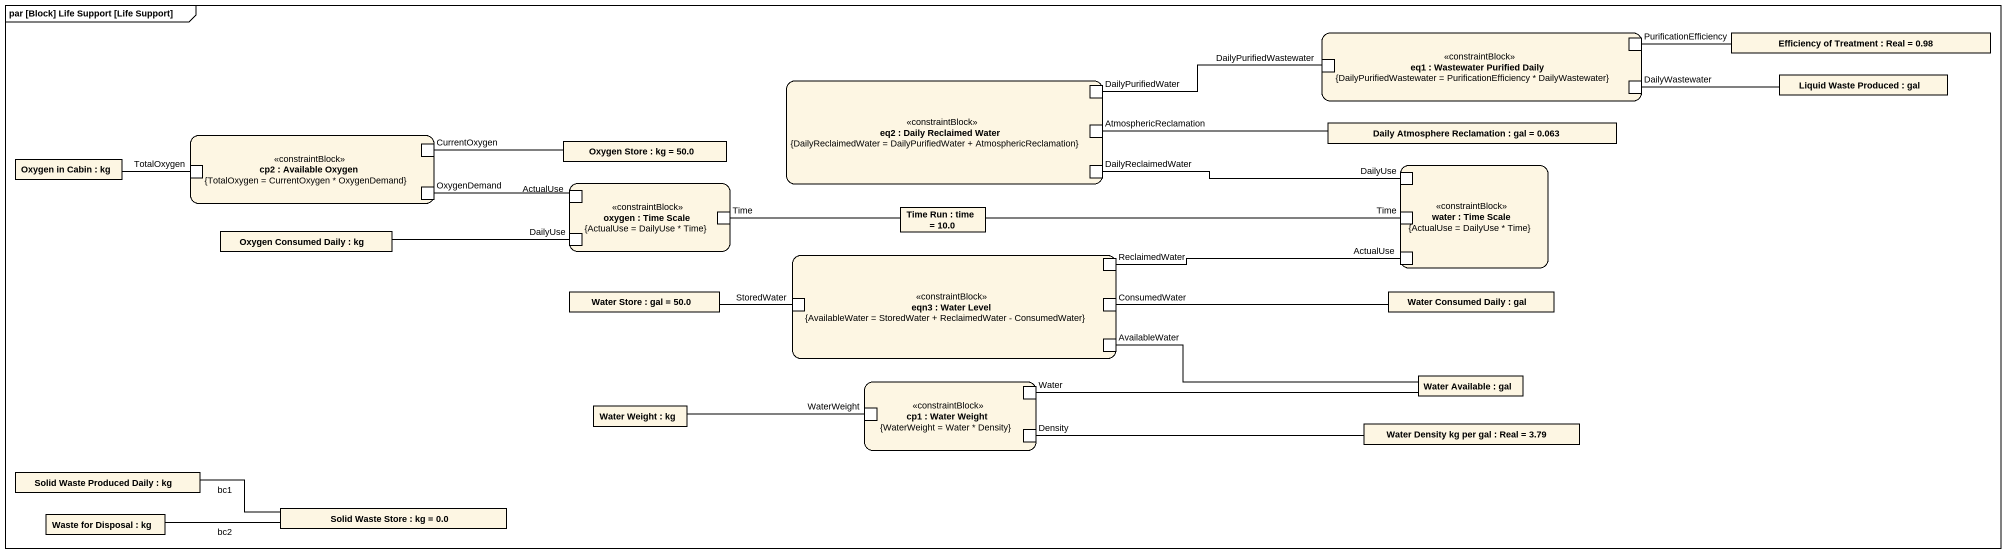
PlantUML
@startuml
mainframe par [Block] Life Support [Life Support]
rectangle "eq1 : Wastewater Purified Daily\n{DailyPurifiedWastewater = PurificationEfficiency * DailyWastewater}" as eq1 <<constraintBlock>> {
  port PurificationEfficiency
  port DailyPurifiedWastewater
  port DailyWastewater
}
rectangle "Efficiency of Treatment : Real = 0.98" as Efficiency_of_Treatment
rectangle "eq2 : Daily Reclaimed Water\n{DailyReclaimedWater = DailyPurifiedWater + AtmosphericReclamation}" as eq2 <<constraintBlock>> {
  port DailyPurifiedWater
  port AtmosphericReclamation
  port DailyReclaimedWater
}
rectangle "Liquid Waste Produced : gal" as Liquid_Waste_Produced
rectangle "cp2 : Available Oxygen\n{TotalOxygen = CurrentOxygen * OxygenDemand}" as cp2 <<constraintBlock>> {
  port CurrentOxygen
  port TotalOxygen
  port OxygenDemand
}
rectangle "Oxygen Store : kg = 50.0" as Oxygen_Store
rectangle "Daily Atmosphere Reclamation : gal = 0.063" as Daily_Atmosphere_Reclamation
rectangle "Oxygen in Cabin : kg" as Oxygen_in_Cabin
rectangle "oxygen : Time Scale\n{ActualUse = DailyUse * Time}" as oxygen <<constraintBlock>> {
  port ActualUse
  port "DailyUse" as DailyUse_2
  port Time
}
rectangle "water : Time Scale\n{ActualUse = DailyUse * Time}" as water <<constraintBlock>> {
  port DailyUse
  port "Time" as Time_2
  port "ActualUse" as ActualUse_2
}
rectangle "Oxygen Consumed Daily : kg" as Oxygen_Consumed_Daily
rectangle "Time Run : time = 10.0" as Time_Run
rectangle "eqn3 : Water Level\n{AvailableWater = StoredWater + ReclaimedWater - ConsumedWater}" as eqn3 <<constraintBlock>> {
  port ReclaimedWater
  port StoredWater
  port ConsumedWater
  port AvailableWater
}
rectangle "Water Store : gal = 50.0" as Water_Store
rectangle "Water Consumed Daily : gal" as Water_Consumed_Daily
rectangle "cp1 : Water Weight\n{WaterWeight = Water * Density}" as cp1 <<constraintBlock>> {
  port Water
  port WaterWeight
  port Density
}
rectangle "Water Available : gal" as Water_Available
rectangle "Water Weight : kg" as Water_Weight
rectangle "Water Density kg per gal : Real = 3.79" as Water_Density_kg_per_gal
rectangle "Solid Waste Produced Daily : kg" as Solid_Waste_Produced_Daily
rectangle "Waste for Disposal : kg" as Waste_for_Disposal
rectangle "Solid Waste Store : kg = 0.0" as Solid_Waste_Store
PurificationEfficiency -right- Efficiency_of_Treatment
DailyWastewater -right- Liquid_Waste_Produced
DailyPurifiedWater -right- DailyPurifiedWastewater
CurrentOxygen -right- Oxygen_Store
AtmosphericReclamation -right- Daily_Atmosphere_Reclamation
Oxygen_in_Cabin -right- TotalOxygen
OxygenDemand -right- ActualUse
DailyReclaimedWater -right- DailyUse
Oxygen_Consumed_Daily -right- DailyUse_2
Time -right- Time_Run
Time_Run -right- Time_2
ReclaimedWater -right- ActualUse_2
Water_Store -right- StoredWater
ConsumedWater -right- Water_Consumed_Daily
AvailableWater -right- Water_Available
Water -right- Water_Available
Water_Weight -right- WaterWeight
Density -right- Water_Density_kg_per_gal
Solid_Waste_Produced_Daily -right- Solid_Waste_Store : bc1
Waste_for_Disposal -right- Solid_Waste_Store : bc2
@enduml
